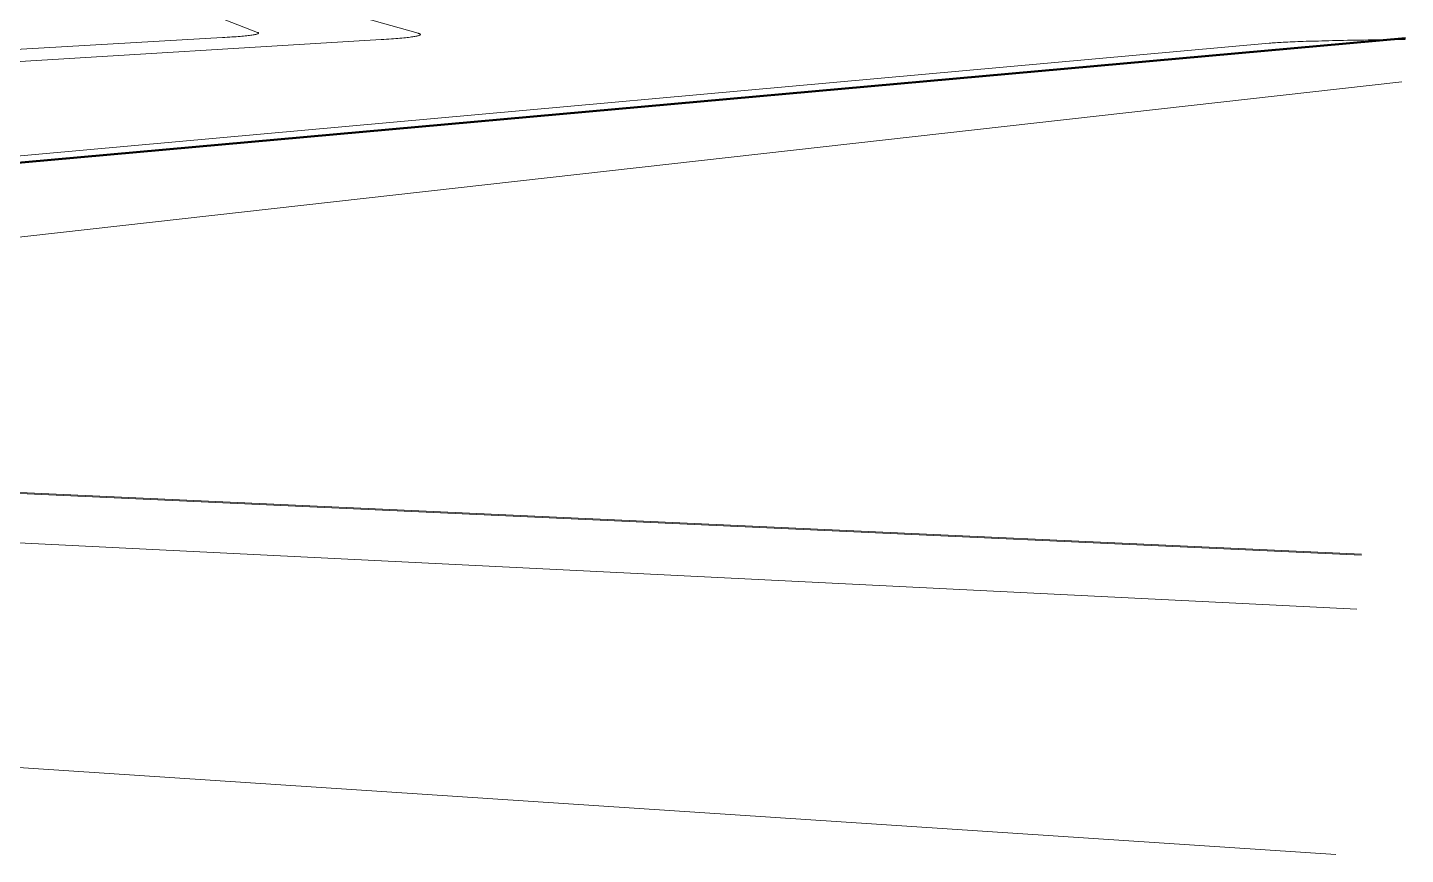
# Model space of a CAD drawing. Header units: inches. Extents: x -2804 to 58974, y -36095 to 66.
# Drawn here: x 58960.0616 to 58960.2699, y 65.8504 to 65.9754 of the extents above; entities that cross this region are included whole.
import ezdxf

# ---------------------------------------------------------------- set-up
doc = ezdxf.new("R2010")
doc.units = ezdxf.units.IN
doc.header["$MEASUREMENT"] = 0
for name, pattern in [('Center 1_4_', [0.53125, 0.25, -0.09375, 0.09375, -0.09375]), ('Hidden', [0.28125, 0.1875, -0.09375]), ('Hidden 1_8_', [0.1875, 0.125, -0.0625])]:
    doc.linetypes.add(name, pattern=pattern)
for name, color, linetype, lineweight in [('A-DETL-HDLN', 90, 'Hidden 1_8_', 9), ('A-PROP-SBCK', 71, 'Hidden', 50), ('Conc', 7, 'Continuous', 9), ('EOP-EX', 125, 'Continuous', 9), ('EOP-PR', 4, 'Continuous', 9), ('PROP', 3, 'Center 1_4_', 9)]:
    doc.layers.add(name, color=color, linetype=linetype, lineweight=lineweight)

msp = doc.modelspace()

# ---------------------------------------------------------------- linework, layer by layer
at = {"layer": 'A-DETL-HDLN', "linetype": 'Continuous'}
for p, q in [((58960.26325, 65.89569), (58959.68491, 65.92226)), ((58960.26255, 65.88752), (58959.64111, 65.91832))]:
    msp.add_line(p, q, dxfattribs=at)
at = {"layer": 'A-PROP-SBCK', "linetype": 'Continuous'}
msp.add_line((58960.2699, 65.97382), (58959.912, 65.94172), dxfattribs=at)
at = {"layer": 'Conc'}
for p, q in [((58960.09635, 65.9747), (58960.09036, 65.977)), ((58960.1206, 65.97458), (58960.11237, 65.9769)), ((58959.91169, 65.96124), (58960.11503, 65.97362)), ((58960.0481, 65.97147), (58960.09101, 65.97392))]:
    msp.add_line(p, q, dxfattribs=at)
for points in [[(58960.09101, 65.97392, 0), (58960.09139, 65.97394, 0), (58960.09176, 65.97396, 0), (58960.09212, 65.97398, 0), (58960.09246, 65.97401, 0), (58960.09279, 65.97403, 0), (58960.09311, 65.97405, 0), (58960.09341, 65.97408, 0), (58960.0937, 65.9741, 0), (58960.09397, 65.97412, 0), (58960.09423, 65.97415, 0), (58960.09447, 65.97417, 0), (58960.0947, 65.97419, 0), (58960.09492, 65.97422, 0), (58960.09512, 65.97424, 0), (58960.09531, 65.97426, 0), (58960.09549, 65.97429, 0), (58960.09565, 65.97431, 0), (58960.0958, 65.97434, 0), (58960.09593, 65.97436, 0), (58960.09605, 65.97438, 0), (58960.09615, 65.97441, 0), (58960.09625, 65.97443, 0), (58960.09632, 65.97446, 0), (58960.09639, 65.97448, 0), (58960.09644, 65.97451, 0), (58960.09648, 65.97453, 0), (58960.0965, 65.97456, 0), (58960.09651, 65.97458, 0), (58960.0965, 65.9746, 0), (58960.09649, 65.97463, 0), (58960.09646, 65.97465, 0), (58960.09641, 65.97468, 0), (58960.09635, 65.9747, 0)], [(58960.11503, 65.97362, 0), (58960.11544, 65.97364, 0), (58960.11583, 65.97367, 0), (58960.1162, 65.97369, 0), (58960.11657, 65.97372, 0), (58960.11691, 65.97375, 0), (58960.11725, 65.97377, 0), (58960.11757, 65.9738, 0), (58960.11787, 65.97382, 0), (58960.11816, 65.97385, 0), (58960.11844, 65.97388, 0), (58960.1187, 65.9739, 0), (58960.11894, 65.97393, 0), (58960.11918, 65.97395, 0), (58960.11939, 65.97398, 0), (58960.1196, 65.97401, 0), (58960.11979, 65.97403, 0), (58960.11996, 65.97406, 0), (58960.12012, 65.97409, 0), (58960.12027, 65.97411, 0), (58960.1204, 65.97414, 0), (58960.12052, 65.97417, 0), (58960.12062, 65.9742, 0), (58960.12071, 65.97422, 0), (58960.12079, 65.97425, 0), (58960.12085, 65.97428, 0), (58960.12089, 65.9743, 0), (58960.12093, 65.97433, 0), (58960.12095, 65.97436, 0), (58960.12095, 65.97439, 0), (58960.12094, 65.97441, 0), (58960.12092, 65.97444, 0), (58960.12088, 65.97447, 0), (58960.12083, 65.9745, 0), (58960.12077, 65.97452, 0), (58960.12069, 65.97455, 0), (58960.1206, 65.97458, 0)]]:
    msp.add_polyline3d(points, dxfattribs=at)
at = {"layer": 'EOP-EX'}
msp.add_line((58960.25939, 65.85043), (58959.68139, 65.88857), dxfattribs=at)
at = {"layer": 'EOP-PR'}
msp.add_line((58960.24932, 65.97306), (58959.63337, 65.91762), dxfattribs=at)
msp.add_polyline3d([(58960.26988, 65.97364, 0), (58960.26915, 65.97363, 0), (58960.26842, 65.97362, 0), (58960.2677, 65.97361, 0), (58960.267, 65.9736, 0), (58960.2663, 65.97359, 0), (58960.26562, 65.97358, 0), (58960.26494, 65.97357, 0), (58960.26428, 65.97356, 0), (58960.26363, 65.97355, 0), (58960.263, 65.97354, 0), (58960.26237, 65.97353, 0), (58960.26175, 65.97352, 0), (58960.26115, 65.97351, 0), (58960.26056, 65.97349, 0), (58960.25998, 65.97348, 0), (58960.25942, 65.97347, 0), (58960.25886, 65.97346, 0), (58960.25832, 65.97344, 0), (58960.25779, 65.97343, 0), (58960.25728, 65.97342, 0), (58960.25677, 65.9734, 0), (58960.25628, 65.97339, 0), (58960.2558, 65.97338, 0), (58960.25534, 65.97336, 0), (58960.25489, 65.97335, 0), (58960.25445, 65.97333, 0), (58960.25403, 65.97332, 0), (58960.25362, 65.9733, 0), (58960.25322, 65.97329, 0), (58960.25283, 65.97327, 0), (58960.25246, 65.97325, 0), (58960.25211, 65.97324, 0), (58960.25177, 65.97322, 0), (58960.25144, 65.97321, 0), (58960.25112, 65.97319, 0), (58960.25082, 65.97317, 0), (58960.25054, 65.97315, 0), (58960.25027, 65.97314, 0), (58960.25001, 65.97312, 0), (58960.24977, 65.9731, 0), (58960.24954, 65.97308, 0), (58960.24932, 65.97306, 0)], dxfattribs=at)
at = {"layer": 'PROP', "linetype": 'Continuous'}
for p, q in [((58960.26934, 65.96721), (58959.8164, 65.91642)), ((58960.26326, 65.89582), (58959.81573, 65.91635))]:
    msp.add_line(p, q, dxfattribs=at)

doc.saveas('drawing.dxf')
